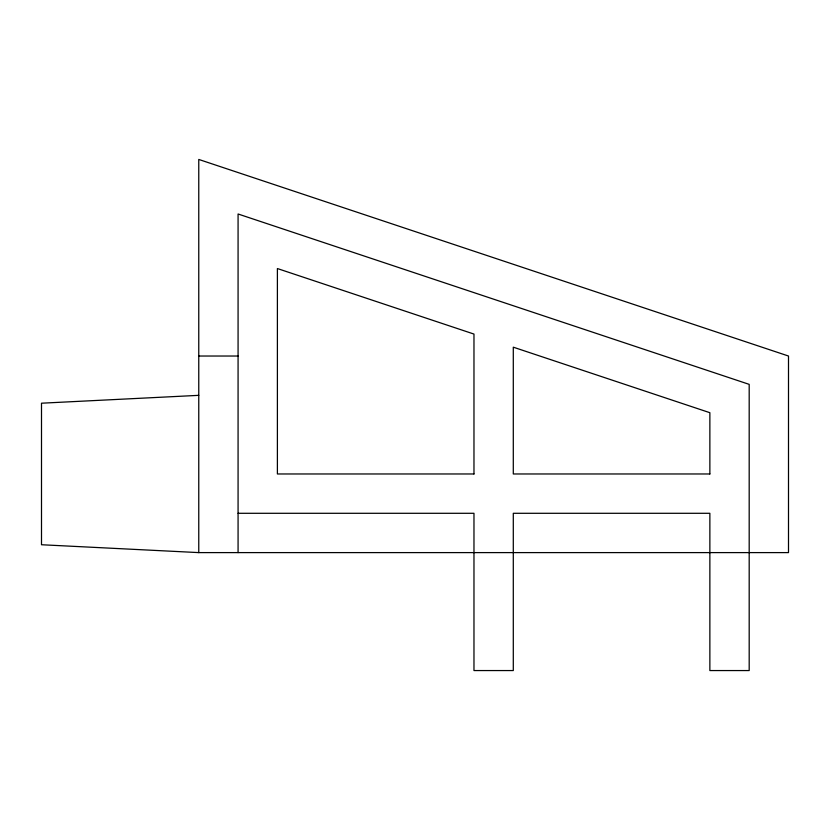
<?xml version="1.0" encoding="UTF-8"?>
<svg xmlns="http://www.w3.org/2000/svg" width="830" height="830" viewBox="0 0 830 830"><rect width="100%" height="100%" fill="white"/><g stroke="black" fill="none" stroke-linecap="round" stroke-linejoin="round"><path stroke-width="1.25" d="M198.764 395.339L41.5 403.204L41.5 544.739L198.764 552.604L788.5 552.604L788.5 356.029L198.764 159.443L198.764 552.604M198.764 356.029L238.075 356.029M238.075 513.293L473.971 513.293L473.971 670.557L513.293 670.557L513.293 513.293L709.868 513.293L709.868 670.557L749.189 670.557L749.189 384.363L238.075 213.995L238.075 552.604M473.971 473.971L277.396 473.971L277.396 268.546L473.971 334.065L473.971 473.971M709.868 473.971L513.293 473.971L513.293 347.179L709.868 412.697L709.868 473.971"/></g></svg>
